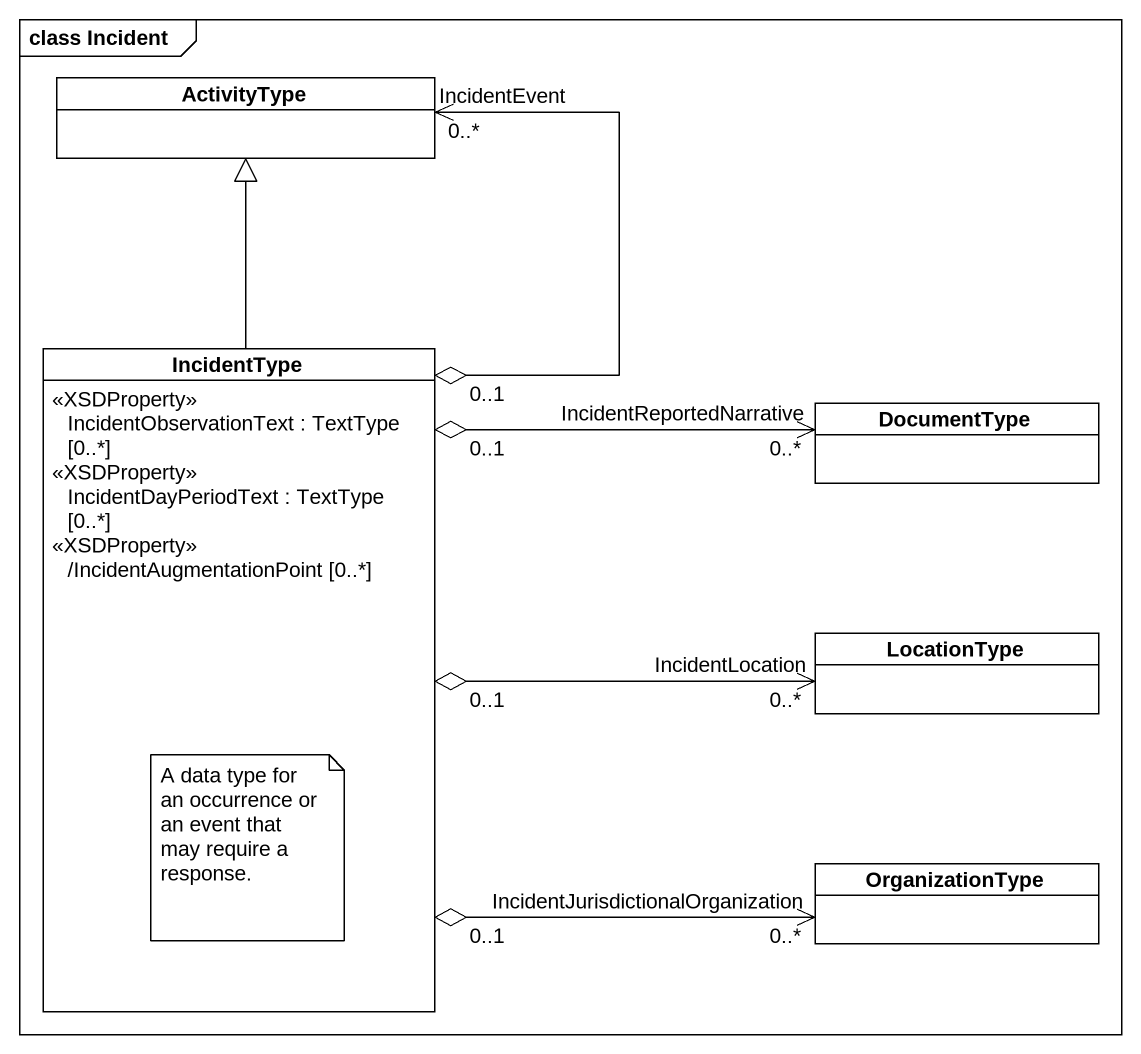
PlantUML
@startuml
mainframe class Incident
hide circle
hide empty members
class ActivityType
class IncidentType {
  <<XSDProperty>> IncidentObservationText : TextType [0..*]
  <<XSDProperty>> IncidentDayPeriodText : TextType [0..*]
  <<XSDProperty>> /IncidentAugmentationPoint [0..*]
}
class DocumentType
class LocationType
class OrganizationType
IncidentType "0..1" o-up-> "IncidentEvent\n0..*" ActivityType
IncidentType -up-|> ActivityType
IncidentType "0..1" o-right-> "IncidentReportedNarrative\n0..*" DocumentType
IncidentType "0..1" o-right-> "IncidentLocation\n0..*" LocationType
IncidentType "0..1" o-right-> "IncidentJurisdictionalOrganization\n0..*" OrganizationType
note bottom of IncidentType : A data type for an occurrence or an event that may require a response.
@enduml
